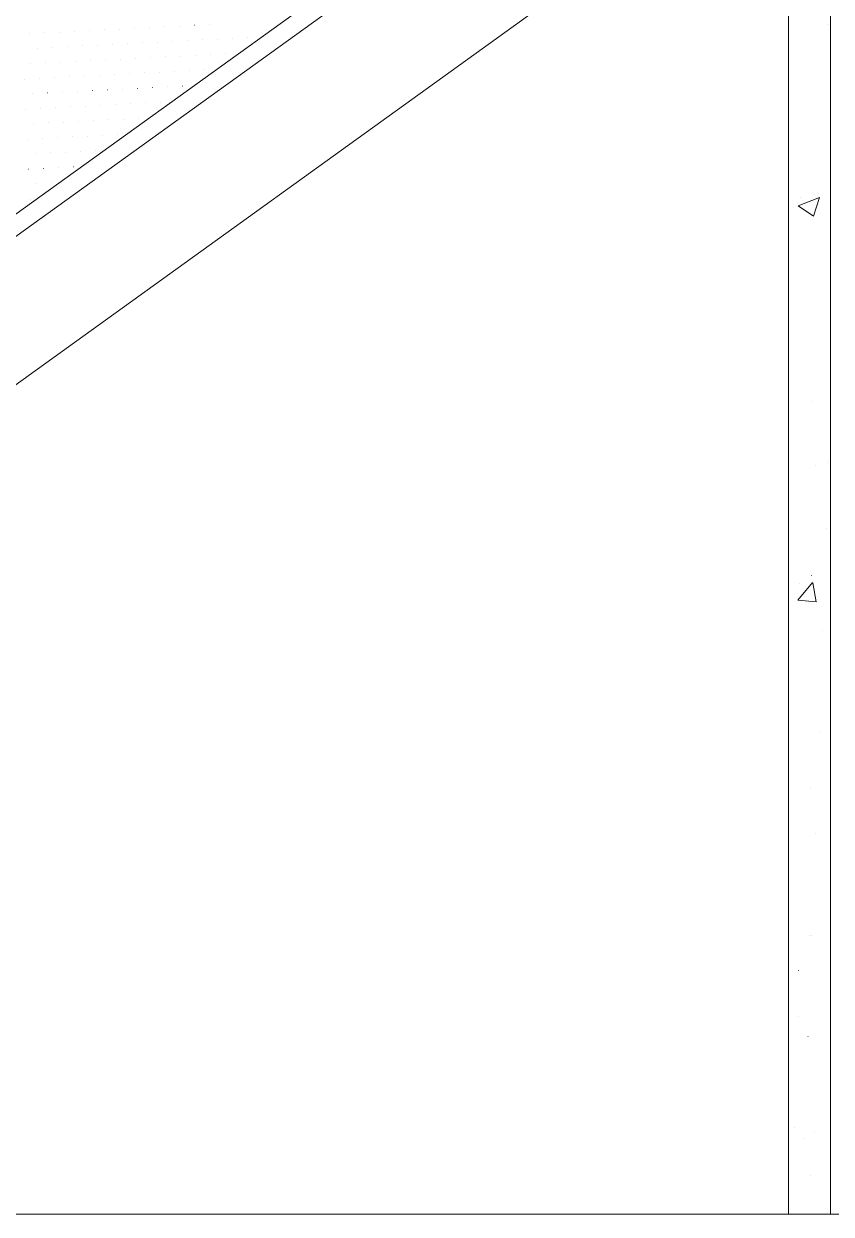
# Model space of a CAD drawing. Header units: centimetres. Extents: x -16179 to 12840, y -10704 to 3856.
# Drawn here: x 4887.2 to 5021.6, y -10021 to -9823 of the extents above; entities that cross this region are included whole.
import ezdxf

# ---------------------------------------------------------------- set-up
doc = ezdxf.new("R2010")
doc.units = ezdxf.units.CM
doc.header["$MEASUREMENT"] = 0
for name, color, linetype, lineweight in [('A-ELEV-PATT_Num_Penna__8_Num_Penna__8_Num_Penna__8_Num_Penna__8_Num_Penna__8_Num_Penna__8_Num_Penna__8_Num_Penna__8_Num_Penna__8_Num_Penna__8', 8, 'Continuous', 18), ('AA - linee quote_Num_Penna__3_Num_Penna__3_Num_Penna__3_Num_Penna__3_Num_Penna__3_Num_Penna__3_Num_Penna__3_Num_Penna__3_Num_Penna__3_Num_Penna__3', 3, 'Continuous', 18), ('AA - pareti sezionate_Num_Penna__7_Num_Penna__7_Num_Penna__7_Num_Penna__7_Num_Penna__7_Num_Penna__7_Num_Penna__7_Num_Penna__7_Num_Penna__7_Num_Penna__7', 7, 'Continuous', 18), ('AA pareti non sezionate_Num_Penna__2_Num_Penna__2_Num_Penna__2_Num_Penna__2_Num_Penna__2_Num_Penna__2_Num_Penna__2_Num_Penna__2_Num_Penna__2_Num_Penna__2', 2, 'Continuous', 18), ('AA- arredo_Num_Penna__8_Num_Penna__8_Num_Penna__8_Num_Penna__8_Num_Penna__8_Num_Penna__8_Num_Penna__8_Num_Penna__8_Num_Penna__8_Num_Penna__8', 8, 'Continuous', 18)]:
    doc.layers.add(name, color=color, linetype=linetype, lineweight=lineweight)

msp = doc.modelspace()

# ---------------------------------------------------------------- linework, layer by layer
at = {"layer": 'A-ELEV-PATT_Num_Penna__8_Num_Penna__8_Num_Penna__8_Num_Penna__8_Num_Penna__8_Num_Penna__8_Num_Penna__8_Num_Penna__8_Num_Penna__8_Num_Penna__8', "color": 8, "linetype": 'Continuous', "lineweight": 18}
for p, q in [((5021.04, -9823.01), (5021.05, -9823.01)), ((5016.06, -9853.24), (5019.62, -9851.87)), ((5016.4, -9851.83), (5016.4, -9851.83)), ((5018.6, -9854.96), (5019.63, -9851.89)), ((5016.07, -9853.25), (5018.6, -9854.96)), ((5018.35, -9885.85), (5018.35, -9885.85)), ((5021.42, -9890.01), (5021.42, -9890.01)), ((5020.88, -9895.88), (5020.89, -9895.88)), ((5018.91, -9896.4), (5018.91, -9896.4)), ((5020.8, -9906.92), (5020.81, -9906.92)), ((5016.01, -9918.85), (5018.46, -9915.94)), ((5018.26, -9914.76), (5018.27, -9914.76)), ((5019.09, -9919.13), (5018.51, -9915.95)), ((5016.25, -9916.16), (5016.25, -9916.16)), ((5016.02, -9918.86), (5019.05, -9919.12)), ((5020.18, -9923.84), (5020.19, -9923.84)), ((5019.57, -9940.75), (5019.57, -9940.75)), ((5018.2, -9950.18), (5018.2, -9950.18)), ((5018.95, -9957.66), (5018.95, -9957.66)), ((5017.89, -9974.63), (5017.9, -9974.63)), ((5018.33, -9974.57), (5018.34, -9974.57)), ((5016.1, -9980.49), (5016.11, -9980.49)), ((5016.13, -9988.14), (5016.13, -9988.14)), ((5017.71, -9991.48), (5017.72, -9991.48)), ((5015.48, -10006.51), (5015.49, -10006.51)), ((5017.1, -10008.39), (5017.1, -10008.39)), ((5018.71, -10007.41), (5018.72, -10007.41)), ((5018.05, -10014.51), (5018.05, -10014.51))]:
    msp.add_line(p, q, dxfattribs=at)
at = {"layer": 'AA - linee quote_Num_Penna__3_Num_Penna__3_Num_Penna__3_Num_Penna__3_Num_Penna__3_Num_Penna__3_Num_Penna__3_Num_Penna__3_Num_Penna__3_Num_Penna__3', "color": 3, "linetype": 'Continuous', "lineweight": 18}
msp.add_line((5021.48, -10021.02), (5021.48, -9687.25), dxfattribs=at)
at = {"layer": 'AA - pareti sezionate_Num_Penna__7_Num_Penna__7_Num_Penna__7_Num_Penna__7_Num_Penna__7_Num_Penna__7_Num_Penna__7_Num_Penna__7_Num_Penna__7_Num_Penna__7', "color": 7, "linetype": 'Continuous', "lineweight": 18}
msp.add_line((4698.25, -10021.02), (5014.02, -10021.02), dxfattribs=at)
at = {"layer": 'AA pareti non sezionate_Num_Penna__2_Num_Penna__2_Num_Penna__2_Num_Penna__2_Num_Penna__2_Num_Penna__2_Num_Penna__2_Num_Penna__2_Num_Penna__2_Num_Penna__2', "color": 2, "linetype": 'Continuous', "lineweight": 18}
for p, q in [((5014.48, -9766.08), (5014.48, -10021.02)), ((5921.48, -10021.02), (5014.02, -10021.02))]:
    msp.add_line(p, q, dxfattribs=at)
at = {"layer": 'AA- arredo_Num_Penna__8_Num_Penna__8_Num_Penna__8_Num_Penna__8_Num_Penna__8_Num_Penna__8_Num_Penna__8_Num_Penna__8_Num_Penna__8_Num_Penna__8', "color": 8, "linetype": 'Continuous', "lineweight": 18}
for p, q in [((5014.02, -9766.08), (4664.02, -10018.08)), ((4851.38, -9883.13), (5014.02, -9766.08)), ((4852.07, -9878.95), (5008.88, -9766.08)), ((5014.02, -9790.73), (4698.25, -10018.08)), ((4888.11, -9824.61), (4888.11, -9824.61)), ((4890.6, -9824.48), (4890.61, -9824.48)), ((4893.1, -9824.36), (4893.11, -9824.36)), ((4895.6, -9824.23), (4895.6, -9824.23)), ((4898.09, -9824.1), (4898.1, -9824.1)), ((4900.59, -9823.97), (4900.6, -9823.97)), ((4903.09, -9823.85), (4903.09, -9823.85)), ((4905.58, -9823.72), (4905.59, -9823.72)), ((4908.08, -9823.59), (4908.09, -9823.59)), ((4910.58, -9823.47), (4910.58, -9823.47)), ((4913.08, -9823.34), (4913.08, -9823.34)), ((4915.57, -9823.21), (4915.58, -9823.21)), ((4918.07, -9823.08), (4918.07, -9823.08)), ((4891.98, -9826.92), (4891.98, -9826.92)), ((4894.48, -9826.79), (4894.48, -9826.79)), ((4896.97, -9826.66), (4896.98, -9826.66)), ((4899.47, -9826.54), (4899.48, -9826.54)), ((4901.97, -9826.41), (4901.97, -9826.41)), ((4904.46, -9826.28), (4904.47, -9826.28)), ((4906.96, -9826.15), (4906.97, -9826.15)), ((4909.46, -9826.03), (4909.46, -9826.03)), ((4911.95, -9825.9), (4911.96, -9825.9)), ((4914.45, -9825.77), (4914.46, -9825.77)), ((4916.95, -9825.64), (4916.95, -9825.64)), ((4919.44, -9825.52), (4919.45, -9825.52)), ((4921.94, -9825.39), (4921.95, -9825.39)), ((4924.44, -9825.26), (4924.44, -9825.26)), ((4889.48, -9827.04), (4889.49, -9827.04)), ((4903.34, -9828.84), (4903.35, -9828.84)), ((4905.84, -9828.71), (4905.84, -9828.71)), ((4908.34, -9828.59), (4908.34, -9828.59)), ((4910.83, -9828.46), (4910.84, -9828.46)), ((4913.33, -9828.33), (4913.33, -9828.33)), ((4915.83, -9828.21), (4915.83, -9828.21)), ((4918.32, -9828.08), (4918.33, -9828.08)), ((4920.82, -9827.95), (4920.82, -9827.95)), ((4888.36, -9829.6), (4888.37, -9829.6)), ((4890.86, -9829.48), (4890.86, -9829.48)), ((4893.36, -9829.35), (4893.36, -9829.35)), ((4895.85, -9829.22), (4895.86, -9829.22)), ((4898.35, -9829.1), (4898.35, -9829.1)), ((4900.85, -9828.97), (4900.85, -9828.97)), ((4912.21, -9830.89), (4912.21, -9830.89)), ((4914.71, -9830.77), (4914.71, -9830.77)), ((4917.2, -9830.64), (4917.21, -9830.64)), ((4887.24, -9832.16), (4887.25, -9832.16)), ((4889.74, -9832.04), (4889.74, -9832.04)), ((4892.23, -9831.91), (4892.24, -9831.91)), ((4894.73, -9831.78), (4894.74, -9831.78)), ((4897.23, -9831.66), (4897.23, -9831.66)), ((4899.72, -9831.53), (4899.73, -9831.53)), ((4902.22, -9831.4), (4902.23, -9831.4)), ((4904.72, -9831.27), (4904.72, -9831.27)), ((4907.21, -9831.15), (4907.22, -9831.15)), ((4909.71, -9831.02), (4909.72, -9831.02)), ((4888.62, -9834.6), (4888.62, -9834.6)), ((4891.11, -9834.47), (4891.12, -9834.47)), ((4893.61, -9834.34), (4893.61, -9834.34)), ((4896.11, -9834.22), (4896.11, -9834.22)), ((4898.6, -9834.09), (4898.61, -9834.09)), ((4901.1, -9833.96), (4901.11, -9833.96)), ((4903.6, -9833.83), (4903.6, -9833.83)), ((4906.09, -9833.71), (4906.1, -9833.71)), ((4908.59, -9833.58), (4908.6, -9833.58)), ((4911.09, -9833.45), (4911.09, -9833.45)), ((4913.58, -9833.33), (4913.59, -9833.33)), ((4894.99, -9836.78), (4894.99, -9836.78)), ((4897.48, -9836.65), (4897.49, -9836.65)), ((4899.98, -9836.52), (4899.98, -9836.52)), ((4902.48, -9836.4), (4902.48, -9836.4)), ((4904.97, -9836.27), (4904.98, -9836.27)), ((4907.47, -9836.14), (4907.47, -9836.14)), ((4909.97, -9836.01), (4909.97, -9836.01)), ((4887.5, -9837.16), (4887.5, -9837.16)), ((4889.99, -9837.03), (4890, -9837.03)), ((4892.49, -9836.9), (4892.49, -9836.9)), ((4903.85, -9838.83), (4903.86, -9838.83)), ((4906.35, -9838.7), (4906.35, -9838.7)), ((4888.87, -9839.59), (4888.88, -9839.59)), ((4891.37, -9839.46), (4891.37, -9839.46)), ((4893.86, -9839.34), (4893.87, -9839.34)), ((4896.36, -9839.21), (4896.37, -9839.21)), ((4898.86, -9839.08), (4898.86, -9839.08)), ((4901.35, -9838.96), (4901.36, -9838.96)), ((4887.75, -9842.15), (4887.75, -9842.15)), ((4890.25, -9842.02), (4890.25, -9842.02)), ((4892.74, -9841.9), (4892.75, -9841.9)), ((4895.24, -9841.77), (4895.24, -9841.77)), ((4897.74, -9841.64), (4897.74, -9841.64)), ((4900.23, -9841.52), (4900.24, -9841.52)), ((4902.73, -9841.39), (4902.74, -9841.39)), ((4889.13, -9844.59), (4889.13, -9844.59)), ((4891.62, -9844.46), (4891.63, -9844.46)), ((4894.12, -9844.33), (4894.12, -9844.33)), ((4896.62, -9844.2), (4896.62, -9844.2)), ((4899.11, -9844.08), (4899.12, -9844.08)), ((4895.49, -9846.76), (4895.5, -9846.76)), ((4888, -9847.15), (4888.01, -9847.15)), ((4890.5, -9847.02), (4890.51, -9847.02)), ((4893, -9846.89), (4893, -9846.89)), ((4889.38, -9849.58), (4889.38, -9849.58)), ((4891.88, -9849.45), (4891.88, -9849.45)), ((4888.26, -9852.14), (4888.26, -9852.14))]:
    msp.add_line(p, q, dxfattribs=at)

doc.saveas('drawing.dxf')
